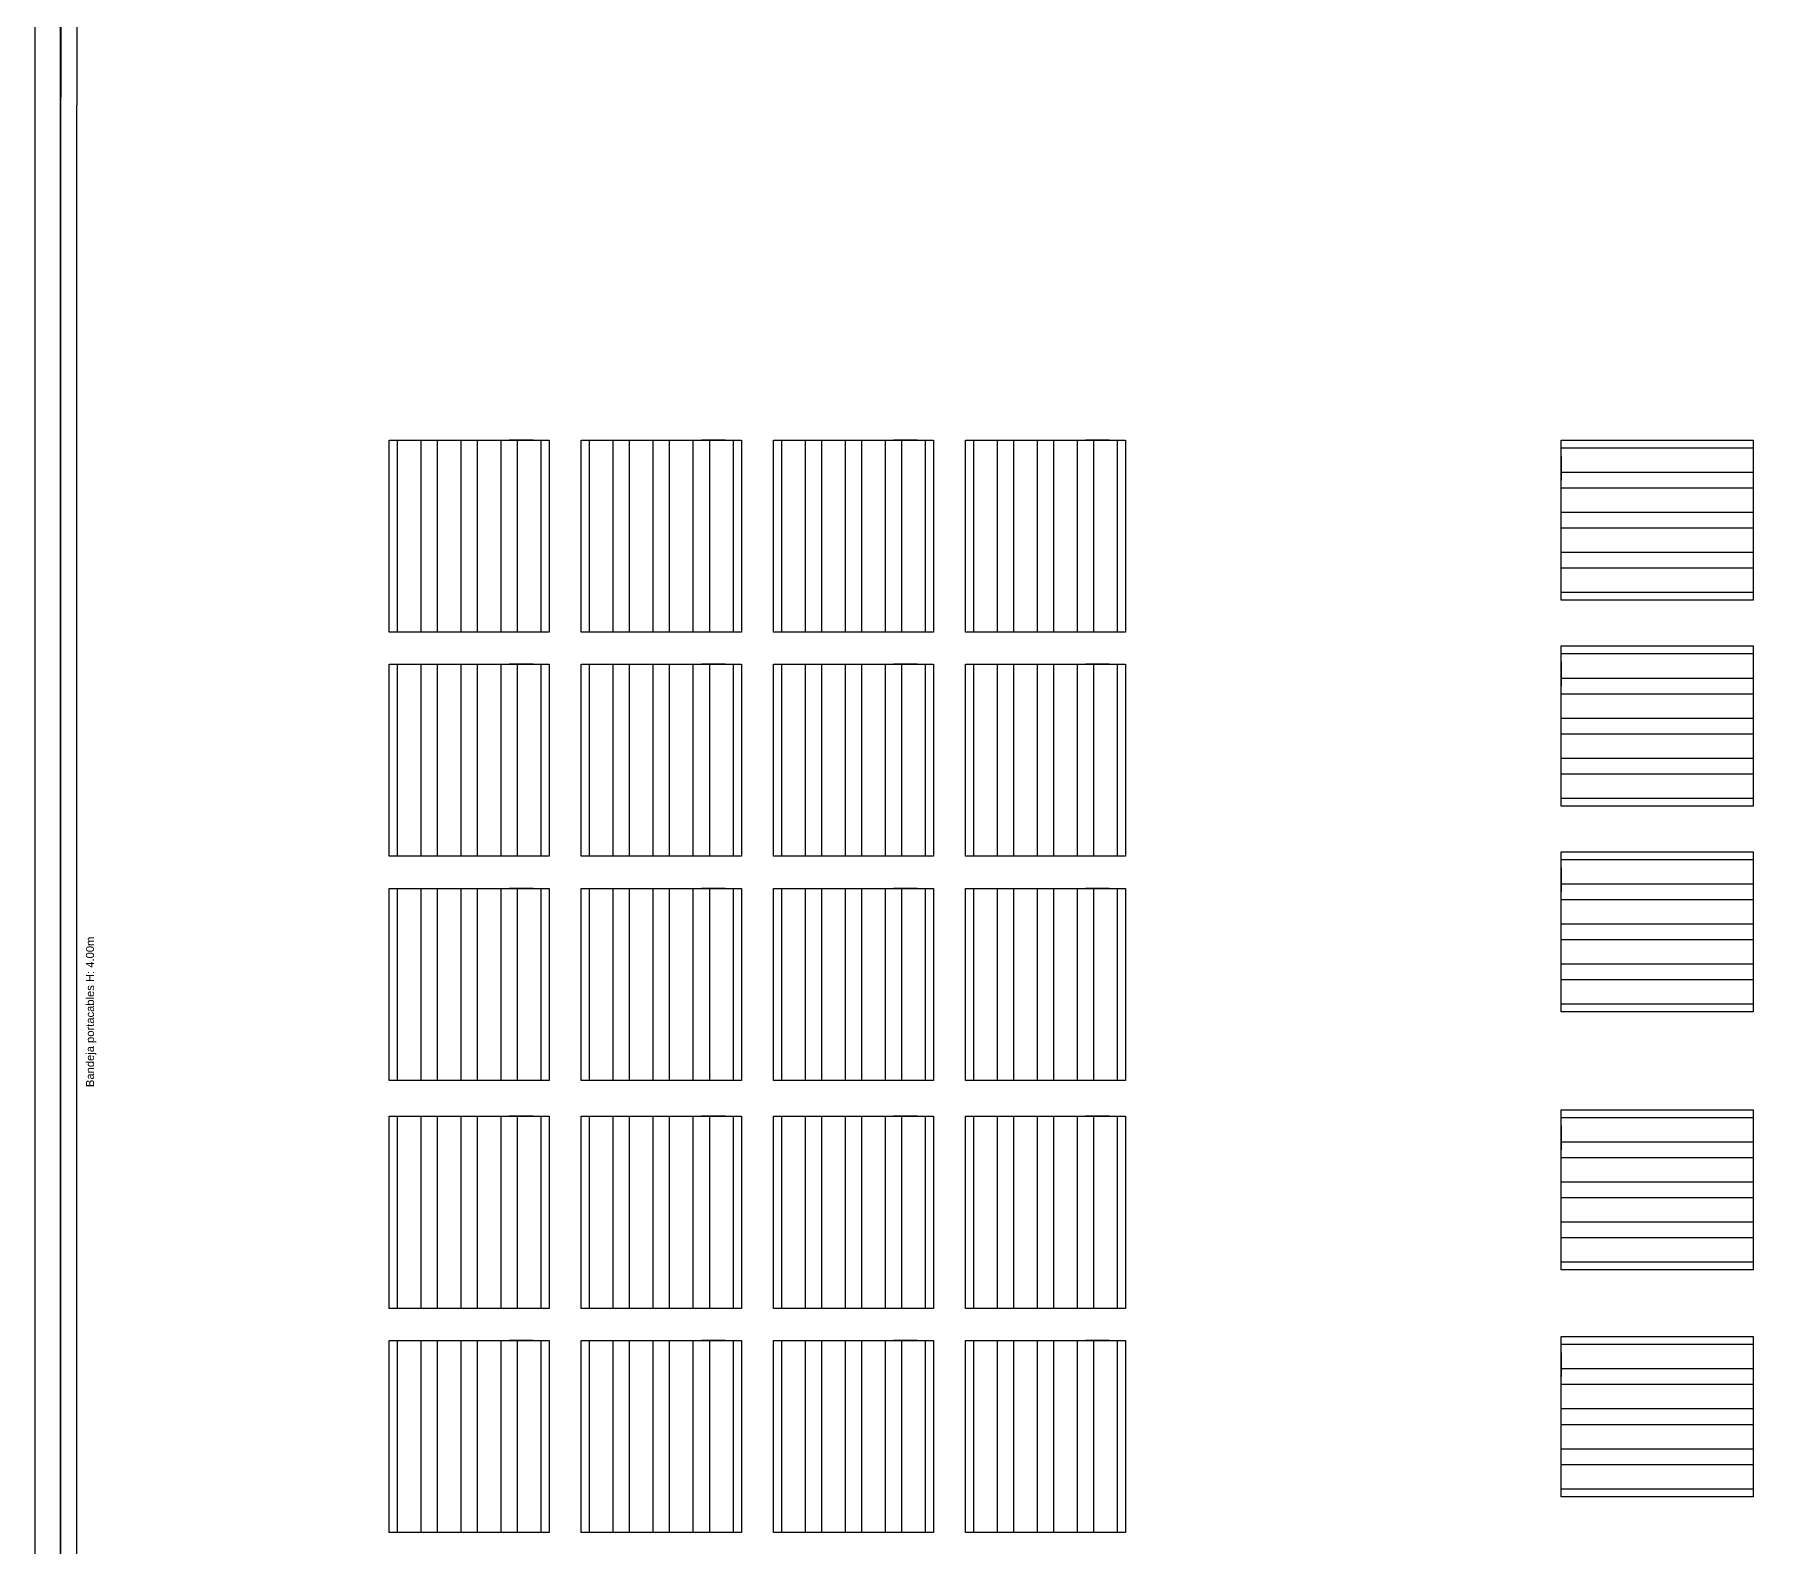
# Model space of a CAD drawing. Header units: millimetres. Extents: x 174.6 to 213.3, y 74.7 to 117.7.
# Drawn here: x 193.87 to 204.71, y 98.84 to 108.28 of the extents above; entities that cross this region are included whole.
import ezdxf

# ---------------------------------------------------------------- set-up
doc = ezdxf.new("R2010")
doc.units = ezdxf.units.MM
for name, color, linetype in [('Inst Bandejas portacables', 30, 'Continuous'), ('muebles', 9, 'Continuous'), ('Tabiques', 3, 'Continuous')]:
    doc.layers.add(name, color=color, linetype=linetype)
doc.styles.get("Standard").update_dxf_attribs({"font": 'txt.shx'})

msp = doc.modelspace()

# ---------------------------------------------------------------- linework, layer by layer
at = {"layer": 'Inst Bandejas portacables', "color": 30}
msp.add_lwpolyline([(201.601364, 80.77316), (209.44868, 80.773176), (209.44868, 80.983145), (212.288143, 80.983162), (212.338006, 86.773145), (212.085763, 86.773145), (211.948301, 116.773859), (211.941247, 116.773145), (211.348301, 116.774895), (211.348301, 116.931671), (194.031569, 116.933145), (194.028506, 80.767397), (201.601364, 80.77316)], dxfattribs=at)
msp.add_lwpolyline([(201.601363, 80.87316), (209.34868, 80.873176), (209.34868, 81.083144), (212.189, 81.083161), (212.237141, 86.673145), (211.98622, 86.673145), (211.84876, 116.673417), (211.248301, 116.675189), (211.248301, 116.83168), (194.13156, 116.833136), (194.128514, 80.867473), (201.601287, 80.87316, -0.00019)], format="xyb", close=True, dxfattribs=at)
at = {"layer": 'muebles', "color": 254}
for p, q in [((196.08354, 104.549779), (196.08354, 105.749779)), ((196.08354, 105.749779), (197.08354, 105.749779)), ((196.08354, 104.549779), (196.08354, 105.749779)), ((196.08354, 105.749779), (197.08354, 105.749779)), ((196.13354, 105.749779), (196.13354, 104.549779)), ((196.13354, 105.749779), (196.13354, 104.549779)), ((196.28354, 104.549779), (196.28354, 105.749779)), ((196.28354, 104.549779), (196.28354, 105.749779)), ((196.38354, 105.749779), (196.38354, 104.549779)), ((196.38354, 105.749779), (196.38354, 104.549779)), ((196.53354, 104.549779), (196.53354, 105.749779)), ((196.53354, 104.549779), (196.53354, 105.749779)), ((196.63354, 105.749779), (196.63354, 104.549779)), ((196.63354, 105.749779), (196.63354, 104.549779)), ((196.78354, 104.549779), (196.78354, 105.749779)), ((196.78354, 104.549779), (196.78354, 105.749779)), ((196.98354, 105.749779), (196.83354, 105.749779)), ((196.98354, 105.749779), (196.83354, 105.749779)), ((196.88354, 105.749779), (196.88354, 104.549779)), ((196.88354, 105.749779), (196.88354, 104.549779)), ((197.03354, 104.549779), (197.03354, 105.749779)), ((197.03354, 104.549779), (197.03354, 105.749779)), ((197.08354, 105.749779), (197.08354, 104.549779)), ((197.08354, 105.749779), (197.08354, 104.549779)), ((197.28354, 104.549779), (197.28354, 105.749779)), ((197.28354, 105.749779), (198.28354, 105.749779)), ((197.28354, 104.549779), (197.28354, 105.749779)), ((197.28354, 105.749779), (198.28354, 105.749779)), ((197.33354, 105.749779), (197.33354, 104.549779)), ((197.33354, 105.749779), (197.33354, 104.549779)), ((197.48354, 104.549779), (197.48354, 105.749779)), ((197.48354, 104.549779), (197.48354, 105.749779)), ((197.58354, 105.749779), (197.58354, 104.549779)), ((197.58354, 105.749779), (197.58354, 104.549779)), ((197.73354, 104.549779), (197.73354, 105.749779)), ((197.73354, 104.549779), (197.73354, 105.749779)), ((197.83354, 105.749779), (197.83354, 104.549779)), ((197.83354, 105.749779), (197.83354, 104.549779)), ((197.98354, 104.549779), (197.98354, 105.749779)), ((197.98354, 104.549779), (197.98354, 105.749779)), ((198.18354, 105.749779), (198.03354, 105.749779)), ((198.18354, 105.749779), (198.03354, 105.749779)), ((198.08354, 105.749779), (198.08354, 104.549779)), ((198.08354, 105.749779), (198.08354, 104.549779)), ((198.23354, 104.549779), (198.23354, 105.749779)), ((198.23354, 104.549779), (198.23354, 105.749779)), ((198.28354, 105.749779), (198.28354, 104.549779)), ((198.28354, 105.749779), (198.28354, 104.549779)), ((198.48354, 104.549779), (198.48354, 105.749779)), ((198.48354, 105.749779), (199.48354, 105.749779)), ((198.48354, 104.549779), (198.48354, 105.749779)), ((198.48354, 105.749779), (199.48354, 105.749779)), ((198.53354, 105.749779), (198.53354, 104.549779)), ((198.53354, 105.749779), (198.53354, 104.549779)), ((198.68354, 104.549779), (198.68354, 105.749779)), ((198.68354, 104.549779), (198.68354, 105.749779)), ((198.78354, 105.749779), (198.78354, 104.549779)), ((198.78354, 105.749779), (198.78354, 104.549779)), ((198.93354, 104.549779), (198.93354, 105.749779)), ((198.93354, 104.549779), (198.93354, 105.749779)), ((199.03354, 105.749779), (199.03354, 104.549779)), ((199.03354, 105.749779), (199.03354, 104.549779)), ((199.18354, 104.549779), (199.18354, 105.749779)), ((199.18354, 104.549779), (199.18354, 105.749779)), ((199.38354, 105.749779), (199.23354, 105.749779)), ((199.38354, 105.749779), (199.23354, 105.749779)), ((199.28354, 105.749779), (199.28354, 104.549779)), ((199.28354, 105.749779), (199.28354, 104.549779)), ((199.43354, 104.549779), (199.43354, 105.749779)), ((199.43354, 104.549779), (199.43354, 105.749779)), ((199.48354, 105.749779), (199.48354, 104.549779)), ((199.48354, 105.749779), (199.48354, 104.549779)), ((199.68354, 104.549779), (199.68354, 105.749779)), ((199.68354, 105.749779), (200.68354, 105.749779)), ((199.68354, 104.549779), (199.68354, 105.749779)), ((199.68354, 105.749779), (200.68354, 105.749779)), ((199.73354, 105.749779), (199.73354, 104.549779)), ((199.73354, 105.749779), (199.73354, 104.549779)), ((199.88354, 104.549779), (199.88354, 105.749779)), ((199.88354, 104.549779), (199.88354, 105.749779)), ((199.98354, 105.749779), (199.98354, 104.549779)), ((199.98354, 105.749779), (199.98354, 104.549779)), ((200.13354, 104.549779), (200.13354, 105.749779)), ((200.13354, 104.549779), (200.13354, 105.749779)), ((200.23354, 105.749779), (200.23354, 104.549779)), ((200.23354, 105.749779), (200.23354, 104.549779)), ((200.38354, 104.549779), (200.38354, 105.749779)), ((200.38354, 104.549779), (200.38354, 105.749779)), ((200.58354, 105.749779), (200.43354, 105.749779)), ((200.58354, 105.749779), (200.43354, 105.749779)), ((200.48354, 105.749779), (200.48354, 104.549779)), ((200.48354, 105.749779), (200.48354, 104.549779)), ((200.63354, 104.549779), (200.63354, 105.749779)), ((200.63354, 104.549779), (200.63354, 105.749779)), ((200.68354, 105.749779), (200.68354, 104.549779)), ((200.68354, 105.749779), (200.68354, 104.549779)), ((203.406016, 104.749779), (203.406016, 105.749779)), ((203.406016, 105.749779), (204.606016, 105.749779)), ((204.606016, 105.699779), (203.406016, 105.699779)), ((204.606016, 105.749779), (204.606016, 104.749779)), ((203.406016, 105.649779), (203.406016, 105.499779)), ((203.406016, 105.549779), (204.606016, 105.549779)), ((204.606016, 105.449779), (203.406016, 105.449779)), ((203.406016, 105.299779), (204.606016, 105.299779)), ((204.606016, 105.199779), (203.406016, 105.199779)), ((203.406016, 105.049779), (204.606016, 105.049779)), ((204.606016, 104.949779), (203.406016, 104.949779)), ((203.406016, 104.799779), (204.606016, 104.799779)), ((204.606016, 104.749779), (203.406016, 104.749779)), ((197.08354, 104.549779), (196.08354, 104.549779)), ((197.08354, 104.549779), (196.08354, 104.549779)), ((198.28354, 104.549779), (197.28354, 104.549779)), ((198.28354, 104.549779), (197.28354, 104.549779)), ((199.48354, 104.549779), (198.48354, 104.549779)), ((199.48354, 104.549779), (198.48354, 104.549779)), ((200.68354, 104.549779), (199.68354, 104.549779)), ((200.68354, 104.549779), (199.68354, 104.549779)), ((203.406016, 103.463546), (203.406016, 104.463546)), ((203.406016, 104.463546), (204.606016, 104.463546)), ((204.606016, 104.413546), (203.406016, 104.413546)), ((204.606016, 104.463546), (204.606016, 103.463546)), ((196.08354, 103.149779), (196.08354, 104.349779)), ((196.08354, 104.349779), (197.08354, 104.349779)), ((196.08354, 103.149779), (196.08354, 104.349779)), ((196.08354, 104.349779), (197.08354, 104.349779)), ((196.13354, 104.349779), (196.13354, 103.149779)), ((196.13354, 104.349779), (196.13354, 103.149779)), ((196.28354, 103.149779), (196.28354, 104.349779)), ((196.28354, 103.149779), (196.28354, 104.349779)), ((196.38354, 104.349779), (196.38354, 103.149779)), ((196.38354, 104.349779), (196.38354, 103.149779)), ((196.53354, 103.149779), (196.53354, 104.349779)), ((196.53354, 103.149779), (196.53354, 104.349779)), ((196.63354, 104.349779), (196.63354, 103.149779)), ((196.63354, 104.349779), (196.63354, 103.149779)), ((196.78354, 103.149779), (196.78354, 104.349779)), ((196.78354, 103.149779), (196.78354, 104.349779)), ((196.98354, 104.349779), (196.83354, 104.349779)), ((196.98354, 104.349779), (196.83354, 104.349779)), ((196.88354, 104.349779), (196.88354, 103.149779)), ((196.88354, 104.349779), (196.88354, 103.149779)), ((197.03354, 103.149779), (197.03354, 104.349779)), ((197.03354, 103.149779), (197.03354, 104.349779)), ((197.08354, 104.349779), (197.08354, 103.149779)), ((197.08354, 104.349779), (197.08354, 103.149779)), ((197.28354, 103.149779), (197.28354, 104.349779)), ((197.28354, 104.349779), (198.28354, 104.349779)), ((197.28354, 103.149779), (197.28354, 104.349779)), ((197.28354, 104.349779), (198.28354, 104.349779)), ((197.33354, 104.349779), (197.33354, 103.149779)), ((197.33354, 104.349779), (197.33354, 103.149779)), ((197.48354, 103.149779), (197.48354, 104.349779)), ((197.48354, 103.149779), (197.48354, 104.349779)), ((197.58354, 104.349779), (197.58354, 103.149779)), ((197.58354, 104.349779), (197.58354, 103.149779)), ((197.73354, 103.149779), (197.73354, 104.349779)), ((197.73354, 103.149779), (197.73354, 104.349779)), ((197.83354, 104.349779), (197.83354, 103.149779)), ((197.83354, 104.349779), (197.83354, 103.149779)), ((197.98354, 103.149779), (197.98354, 104.349779)), ((197.98354, 103.149779), (197.98354, 104.349779)), ((198.18354, 104.349779), (198.03354, 104.349779)), ((198.18354, 104.349779), (198.03354, 104.349779)), ((198.08354, 104.349779), (198.08354, 103.149779)), ((198.08354, 104.349779), (198.08354, 103.149779)), ((198.23354, 103.149779), (198.23354, 104.349779)), ((198.23354, 103.149779), (198.23354, 104.349779)), ((198.28354, 104.349779), (198.28354, 103.149779)), ((198.28354, 104.349779), (198.28354, 103.149779)), ((198.48354, 103.149779), (198.48354, 104.349779)), ((198.48354, 104.349779), (199.48354, 104.349779)), ((198.48354, 103.149779), (198.48354, 104.349779)), ((198.48354, 104.349779), (199.48354, 104.349779)), ((198.53354, 104.349779), (198.53354, 103.149779)), ((198.53354, 104.349779), (198.53354, 103.149779)), ((198.68354, 103.149779), (198.68354, 104.349779)), ((198.68354, 103.149779), (198.68354, 104.349779)), ((198.78354, 104.349779), (198.78354, 103.149779)), ((198.78354, 104.349779), (198.78354, 103.149779)), ((198.93354, 103.149779), (198.93354, 104.349779)), ((198.93354, 103.149779), (198.93354, 104.349779)), ((199.03354, 104.349779), (199.03354, 103.149779)), ((199.03354, 104.349779), (199.03354, 103.149779)), ((199.18354, 103.149779), (199.18354, 104.349779)), ((199.18354, 103.149779), (199.18354, 104.349779)), ((199.38354, 104.349779), (199.23354, 104.349779)), ((199.38354, 104.349779), (199.23354, 104.349779)), ((199.28354, 104.349779), (199.28354, 103.149779)), ((199.28354, 104.349779), (199.28354, 103.149779)), ((199.43354, 103.149779), (199.43354, 104.349779)), ((199.43354, 103.149779), (199.43354, 104.349779)), ((199.48354, 104.349779), (199.48354, 103.149779)), ((199.48354, 104.349779), (199.48354, 103.149779)), ((199.68354, 103.149779), (199.68354, 104.349779)), ((199.68354, 104.349779), (200.68354, 104.349779)), ((199.68354, 103.149779), (199.68354, 104.349779)), ((199.68354, 104.349779), (200.68354, 104.349779)), ((199.73354, 104.349779), (199.73354, 103.149779)), ((199.73354, 104.349779), (199.73354, 103.149779)), ((199.88354, 103.149779), (199.88354, 104.349779)), ((199.88354, 103.149779), (199.88354, 104.349779)), ((199.98354, 104.349779), (199.98354, 103.149779)), ((199.98354, 104.349779), (199.98354, 103.149779)), ((200.13354, 103.149779), (200.13354, 104.349779)), ((200.13354, 103.149779), (200.13354, 104.349779)), ((200.23354, 104.349779), (200.23354, 103.149779)), ((200.23354, 104.349779), (200.23354, 103.149779)), ((200.38354, 103.149779), (200.38354, 104.349779)), ((200.38354, 103.149779), (200.38354, 104.349779)), ((200.58354, 104.349779), (200.43354, 104.349779)), ((200.58354, 104.349779), (200.43354, 104.349779)), ((200.48354, 104.349779), (200.48354, 103.149779)), ((200.48354, 104.349779), (200.48354, 103.149779)), ((200.63354, 103.149779), (200.63354, 104.349779)), ((200.63354, 103.149779), (200.63354, 104.349779)), ((200.68354, 104.349779), (200.68354, 103.149779)), ((200.68354, 104.349779), (200.68354, 103.149779)), ((203.406016, 104.363546), (203.406016, 104.213546)), ((203.406016, 104.263546), (204.606016, 104.263546)), ((204.606016, 104.163546), (203.406016, 104.163546)), ((203.406016, 104.013546), (204.606016, 104.013546)), ((204.606016, 103.913546), (203.406016, 103.913546)), ((203.406016, 103.763546), (204.606016, 103.763546)), ((204.606016, 103.663546), (203.406016, 103.663546)), ((203.406016, 103.513546), (204.606016, 103.513546)), ((204.606016, 103.463546), (203.406016, 103.463546)), ((203.406016, 102.177714), (203.406016, 103.177714)), ((203.406016, 103.177714), (204.606016, 103.177714)), ((204.606016, 103.177714), (204.606016, 102.177714)), ((197.08354, 103.149779), (196.08354, 103.149779)), ((197.08354, 103.149779), (196.08354, 103.149779)), ((198.28354, 103.149779), (197.28354, 103.149779)), ((198.28354, 103.149779), (197.28354, 103.149779)), ((199.48354, 103.149779), (198.48354, 103.149779)), ((199.48354, 103.149779), (198.48354, 103.149779)), ((200.68354, 103.149779), (199.68354, 103.149779)), ((200.68354, 103.149779), (199.68354, 103.149779)), ((204.606016, 103.127714), (203.406016, 103.127714)), ((203.406016, 103.077714), (203.406016, 102.927714)), ((203.406016, 102.977714), (204.606016, 102.977714)), ((196.08354, 101.749779), (196.08354, 102.949779)), ((196.08354, 102.949779), (197.08354, 102.949779)), ((196.13354, 102.949779), (196.13354, 101.749779)), ((196.28354, 101.749779), (196.28354, 102.949779)), ((196.38354, 102.949779), (196.38354, 101.749779)), ((196.53354, 101.749779), (196.53354, 102.949779)), ((196.63354, 102.949779), (196.63354, 101.749779)), ((196.78354, 101.749779), (196.78354, 102.949779)), ((196.98354, 102.949779), (196.83354, 102.949779)), ((196.88354, 102.949779), (196.88354, 101.749779)), ((197.03354, 101.749779), (197.03354, 102.949779)), ((197.08354, 102.949779), (197.08354, 101.749779)), ((197.28354, 101.749779), (197.28354, 102.949779)), ((197.28354, 102.949779), (198.28354, 102.949779)), ((197.33354, 102.949779), (197.33354, 101.749779)), ((197.48354, 101.749779), (197.48354, 102.949779)), ((197.58354, 102.949779), (197.58354, 101.749779)), ((197.73354, 101.749779), (197.73354, 102.949779)), ((197.83354, 102.949779), (197.83354, 101.749779)), ((197.98354, 101.749779), (197.98354, 102.949779)), ((198.18354, 102.949779), (198.03354, 102.949779)), ((198.08354, 102.949779), (198.08354, 101.749779)), ((198.23354, 101.749779), (198.23354, 102.949779)), ((198.28354, 102.949779), (198.28354, 101.749779)), ((198.48354, 101.749779), (198.48354, 102.949779)), ((198.48354, 102.949779), (199.48354, 102.949779)), ((198.53354, 102.949779), (198.53354, 101.749779)), ((198.68354, 101.749779), (198.68354, 102.949779)), ((198.78354, 102.949779), (198.78354, 101.749779)), ((198.93354, 101.749779), (198.93354, 102.949779)), ((199.03354, 102.949779), (199.03354, 101.749779)), ((199.18354, 101.749779), (199.18354, 102.949779)), ((199.38354, 102.949779), (199.23354, 102.949779)), ((199.28354, 102.949779), (199.28354, 101.749779)), ((199.43354, 101.749779), (199.43354, 102.949779)), ((199.48354, 102.949779), (199.48354, 101.749779)), ((199.68354, 101.749779), (199.68354, 102.949779)), ((199.68354, 102.949779), (200.68354, 102.949779)), ((199.73354, 102.949779), (199.73354, 101.749779)), ((199.88354, 101.749779), (199.88354, 102.949779)), ((199.98354, 102.949779), (199.98354, 101.749779)), ((200.13354, 101.749779), (200.13354, 102.949779)), ((200.23354, 102.949779), (200.23354, 101.749779)), ((200.38354, 101.749779), (200.38354, 102.949779)), ((200.58354, 102.949779), (200.43354, 102.949779)), ((200.48354, 102.949779), (200.48354, 101.749779)), ((200.63354, 101.749779), (200.63354, 102.949779)), ((200.68354, 102.949779), (200.68354, 101.749779)), ((204.606016, 102.877715), (203.406016, 102.877715)), ((203.406016, 102.727715), (204.606016, 102.727715)), ((204.606016, 102.627715), (203.406016, 102.627715)), ((203.406016, 102.477715), (204.606016, 102.477715)), ((204.606016, 102.377715), (203.406016, 102.377715)), ((203.406016, 102.227715), (204.606016, 102.227715)), ((204.606016, 102.177714), (203.406016, 102.177714)), ((197.08354, 101.749779), (196.08354, 101.749779)), ((198.28354, 101.749779), (197.28354, 101.749779)), ((199.48354, 101.749779), (198.48354, 101.749779)), ((200.68354, 101.749779), (199.68354, 101.749779)), ((203.406016, 100.566181), (203.406016, 101.566181)), ((203.406016, 101.566181), (204.606016, 101.566181)), ((204.606016, 101.566181), (204.606016, 100.566181)), ((196.08354, 100.326303), (196.08354, 101.526303)), ((196.08354, 101.526303), (197.08354, 101.526303)), ((196.13354, 101.526303), (196.13354, 100.326303)), ((196.28354, 100.326303), (196.28354, 101.526303)), ((196.38354, 101.526303), (196.38354, 100.326303)), ((196.53354, 100.326303), (196.53354, 101.526303)), ((196.63354, 101.526303), (196.63354, 100.326303)), ((196.78354, 100.326303), (196.78354, 101.526303)), ((196.98354, 101.526303), (196.83354, 101.526303)), ((196.88354, 101.526303), (196.88354, 100.326303)), ((197.03354, 100.326303), (197.03354, 101.526303)), ((197.08354, 101.526303), (197.08354, 100.326303)), ((197.28354, 100.326303), (197.28354, 101.526303)), ((197.28354, 101.526303), (198.28354, 101.526303)), ((197.33354, 101.526303), (197.33354, 100.326303)), ((197.48354, 100.326303), (197.48354, 101.526303)), ((197.58354, 101.526303), (197.58354, 100.326303)), ((197.73354, 100.326303), (197.73354, 101.526303)), ((197.83354, 101.526303), (197.83354, 100.326303)), ((197.98354, 100.326303), (197.98354, 101.526303)), ((198.18354, 101.526303), (198.03354, 101.526303)), ((198.08354, 101.526303), (198.08354, 100.326303)), ((198.23354, 100.326303), (198.23354, 101.526303)), ((198.28354, 101.526303), (198.28354, 100.326303)), ((198.48354, 100.326303), (198.48354, 101.526303)), ((198.48354, 101.526303), (199.48354, 101.526303)), ((198.53354, 101.526303), (198.53354, 100.326303)), ((198.68354, 100.326303), (198.68354, 101.526303)), ((198.78354, 101.526303), (198.78354, 100.326303)), ((198.93354, 100.326303), (198.93354, 101.526303)), ((199.03354, 101.526303), (199.03354, 100.326303)), ((199.18354, 100.326303), (199.18354, 101.526303)), ((199.38354, 101.526303), (199.23354, 101.526303)), ((199.28354, 101.526303), (199.28354, 100.326303)), ((199.43354, 100.326303), (199.43354, 101.526303)), ((199.48354, 101.526303), (199.48354, 100.326303)), ((199.68354, 100.326303), (199.68354, 101.526303)), ((199.68354, 101.526303), (200.68354, 101.526303)), ((199.73354, 101.526303), (199.73354, 100.326303)), ((199.88354, 100.326303), (199.88354, 101.526303)), ((199.98354, 101.526303), (199.98354, 100.326303)), ((200.13354, 100.326303), (200.13354, 101.526303)), ((200.23354, 101.526303), (200.23354, 100.326303)), ((200.38354, 100.326303), (200.38354, 101.526303)), ((200.58354, 101.526303), (200.43354, 101.526303)), ((200.48354, 101.526303), (200.48354, 100.326303)), ((200.63354, 100.326303), (200.63354, 101.526303)), ((200.68354, 101.526303), (200.68354, 100.326303)), ((204.606016, 101.516181), (203.406016, 101.516181)), ((203.406016, 101.466181), (203.406016, 101.316181)), ((203.406016, 101.366181), (204.606016, 101.366181)), ((204.606016, 101.266181), (203.406016, 101.266181)), ((203.406016, 101.116181), (204.606016, 101.116181)), ((204.606016, 101.016181), (203.406016, 101.016181)), ((203.406016, 100.866181), (204.606016, 100.866181)), ((204.606016, 100.766181), (203.406016, 100.766181)), ((203.406016, 100.616181), (204.606016, 100.616181)), ((204.606016, 100.566181), (203.406016, 100.566181)), ((197.08354, 100.326303), (196.08354, 100.326303)), ((198.28354, 100.326303), (197.28354, 100.326303)), ((199.48354, 100.326303), (198.48354, 100.326303)), ((200.68354, 100.326303), (199.68354, 100.326303)), ((203.406016, 99.149818), (203.406016, 100.149818)), ((203.406016, 100.149818), (204.606016, 100.149818)), ((204.606016, 100.149818), (204.606016, 99.149818)), ((196.08354, 98.926303), (196.08354, 100.126303)), ((196.08354, 100.126303), (197.08354, 100.126303)), ((196.13354, 100.126303), (196.13354, 98.926303)), ((196.28354, 98.926303), (196.28354, 100.126303)), ((196.38354, 100.126303), (196.38354, 98.926303)), ((196.53354, 98.926303), (196.53354, 100.126303)), ((196.63354, 100.126303), (196.63354, 98.926303)), ((196.78354, 98.926303), (196.78354, 100.126303)), ((196.98354, 100.126303), (196.83354, 100.126303)), ((196.88354, 100.126303), (196.88354, 98.926303)), ((197.03354, 98.926303), (197.03354, 100.126303)), ((197.08354, 100.126303), (197.08354, 98.926303)), ((197.28354, 98.926303), (197.28354, 100.126303)), ((197.28354, 100.126303), (198.28354, 100.126303)), ((197.33354, 100.126303), (197.33354, 98.926303)), ((197.48354, 98.926303), (197.48354, 100.126303)), ((197.58354, 100.126303), (197.58354, 98.926303)), ((197.73354, 98.926303), (197.73354, 100.126303)), ((197.83354, 100.126303), (197.83354, 98.926303)), ((197.98354, 98.926303), (197.98354, 100.126303)), ((198.18354, 100.126303), (198.03354, 100.126303)), ((198.08354, 100.126303), (198.08354, 98.926303)), ((198.23354, 98.926303), (198.23354, 100.126303)), ((198.28354, 100.126303), (198.28354, 98.926303)), ((198.48354, 98.926303), (198.48354, 100.126303)), ((198.48354, 100.126303), (199.48354, 100.126303)), ((198.53354, 100.126303), (198.53354, 98.926303)), ((198.68354, 98.926303), (198.68354, 100.126303)), ((198.78354, 100.126303), (198.78354, 98.926303)), ((198.93354, 98.926303), (198.93354, 100.126303)), ((199.03354, 100.126303), (199.03354, 98.926303)), ((199.18354, 98.926303), (199.18354, 100.126303)), ((199.38354, 100.126303), (199.23354, 100.126303)), ((199.28354, 100.126303), (199.28354, 98.926303)), ((199.43354, 98.926303), (199.43354, 100.126303)), ((199.48354, 100.126303), (199.48354, 98.926303)), ((199.68354, 98.926303), (199.68354, 100.126303)), ((199.68354, 100.126303), (200.68354, 100.126303)), ((199.73354, 100.126303), (199.73354, 98.926303)), ((199.88354, 98.926303), (199.88354, 100.126303)), ((199.98354, 100.126303), (199.98354, 98.926303)), ((200.13354, 98.926303), (200.13354, 100.126303)), ((200.23354, 100.126303), (200.23354, 98.926303)), ((200.38354, 98.926303), (200.38354, 100.126303)), ((200.58354, 100.126303), (200.43354, 100.126303)), ((200.48354, 100.126303), (200.48354, 98.926303)), ((200.63354, 98.926303), (200.63354, 100.126303)), ((200.68354, 100.126303), (200.68354, 98.926303)), ((204.606016, 100.099818), (203.406016, 100.099818)), ((203.406016, 100.049818), (203.406016, 99.899818)), ((203.406016, 99.949818), (204.606016, 99.949818)), ((204.606016, 99.849818), (203.406016, 99.849818)), ((203.406016, 99.699818), (204.606016, 99.699818)), ((204.606016, 99.599818), (203.406016, 99.599818)), ((203.406016, 99.449818), (204.606016, 99.449818)), ((204.606016, 99.349819), (203.406016, 99.349819)), ((203.406016, 99.199819), (204.606016, 99.199819)), ((204.606016, 99.149818), (203.406016, 99.149818)), ((197.08354, 98.926303), (196.08354, 98.926303)), ((198.28354, 98.926303), (197.28354, 98.926303)), ((199.48354, 98.926303), (198.48354, 98.926303)), ((200.68354, 98.926303), (199.68354, 98.926303))]:
    msp.add_line(p, q, dxfattribs=at)
at = {"layer": 'Tabiques'}
for p, q in [((193.868506, 116.928189), (193.868506, 80.768189)), ((194.028506, 116.927397), (194.028506, 80.767397))]:
    msp.add_line(p, q, dxfattribs=at)

# ---------------------------------------------------------------- texts
at = {"layer": 'Inst Bandejas portacables', "color": 2, "insert": (194.221693, 102.17812), "char_height": 0.05, "width": 1.041266, "attachment_point": 5, "rotation": 90}
msp.add_mtext('{\\fArial|b0|i0|c0|p34;Bandeja portacables H: 4.00m}', dxfattribs=at)

doc.saveas('drawing.dxf')
